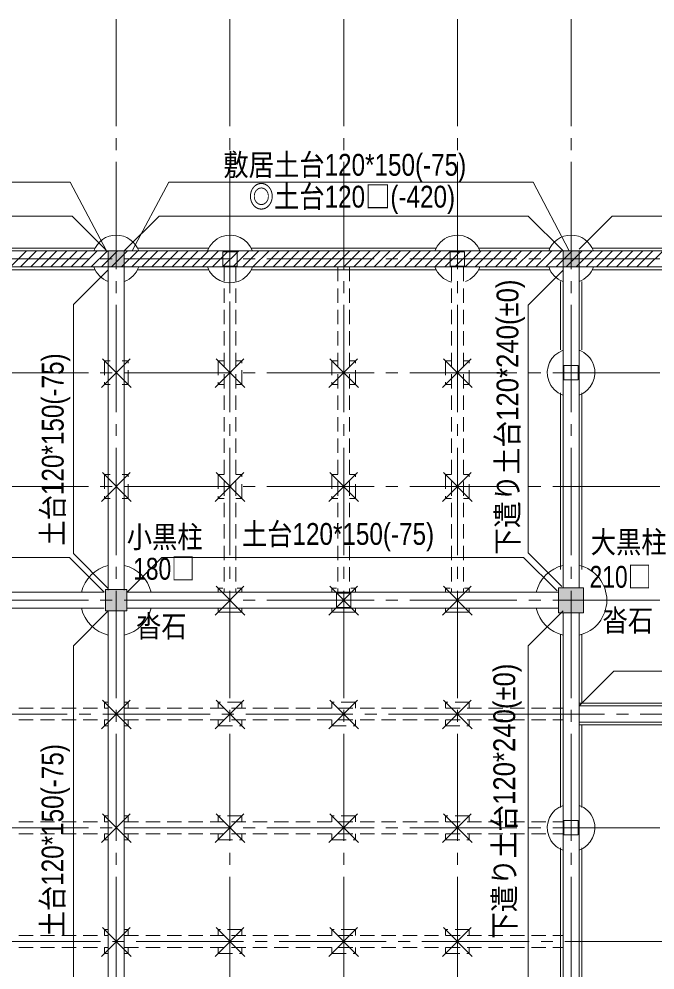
# Model space of a CAD drawing. Units: millimetres at full size, sheet at 1:100; details may follow other scales. Extents: x -20206 to -461, y -13906 to 13689.
# Drawn here: x -14689 to -9347, y 5706 to 13689 of the extents above; entities that cross this region are included whole.
import ezdxf
from ezdxf.enums import TextEntityAlignment as Align

# ---------------------------------------------------------------- set-up
doc = ezdxf.new("R2010")
doc.units = ezdxf.units.MM
doc.header["$LTSCALE"] = 100
doc.linetypes.add('CHAIN2', pattern=[12, 9, -1, 1, -1])
doc.linetypes.add('DASHED1', pattern=[1.8, 1.2, -0.6])
for name, color, linetype, lineweight in [('1-0_通り心', 253, 'CHAIN2', 9), ('1-1_構造・躯体', 7, 'Continuous', 18), ('1-4_見え掛り', 5, 'Continuous', 15), ('1-5_建具枠', 4, 'DASHED1', 9), ('1-B_予備', 4, 'Continuous', 9), ('1-C_ハッチ', 253, 'Continuous', 9), ('1-E_文字', 3, 'Continuous', 9)]:
    doc.layers.add(name, color=color, linetype=linetype, lineweight=lineweight)
doc.styles.add('ＭＳ Ｐゴシック', font='')
doc.styles.get('ＭＳ Ｐゴシック').set_extended_font_data('MS PGothic')

msp = doc.modelspace()

# ---------------------------------------------------------------- linework, layer by layer
at = {"layer": '1-0_通り心'}
for p, q in [((-13871.7, 13688.6), (-13871.7, 1520)), ((-12916.7, 13688.6), (-12916.7, 1520)), ((-11961.7, 13688.6), (-11961.7, 1520)), ((-11006.7, 13688.6), (-11006.7, 1520)), ((-10051.7, 13688.6), (-10051.7, 1520)), ((-12916.7, 12318.7), (-12916.7, 11102)), ((-19806.3, 11674.5), (-4970.9, 11674.5)), ((-19806.3, 10719.5), (-4970.9, 10719.5)), ((-19806.3, 9764.5), (-4970.9, 9764.5)), ((-19806.3, 8809.5), (-4970.9, 8809.5)), ((-10684.2, 7854.5), (-19806.3, 7854.5)), ((-4970.9, 7854.5), (-10684.2, 7854.5)), ((-19806.3, 6899.5), (-4970.9, 6899.5)), ((-6804.3, 5944.5), (-19806.3, 5944.5))]:
    msp.add_line(p, q, dxfattribs=at)
at = {"layer": '1-1_構造・躯体'}
for points in [[(-13939.2, 11607), (-13804.2, 11607), (-13804.2, 11742), (-13939.2, 11742)], [(-10119.2, 11607), (-9984.2, 11607), (-9984.2, 11742), (-10119.2, 11742)], [(-12856.7, 11614.5), (-12976.7, 11614.5), (-12976.7, 11734.5), (-12856.7, 11734.5)], [(-10946.7, 11614.5), (-11066.7, 11614.5), (-11066.7, 11734.5), (-10946.7, 11734.5)], [(-9991.7, 10659.5), (-10111.7, 10659.5), (-10111.7, 10779.5), (-9991.7, 10779.5)], [(-13961.7, 8719.5), (-13781.7, 8719.5), (-13781.7, 8899.5), (-13961.7, 8899.5)], [(-12021.7, 8749.5), (-11901.7, 8749.5), (-11901.7, 8869.5), (-12021.7, 8869.5)], [(-10156.7, 8704.5), (-9946.7, 8704.5), (-9946.7, 8914.5), (-10156.7, 8914.5)], [(-10111.7, 6839.5), (-9991.7, 6839.5), (-9991.7, 6959.5), (-10111.7, 6959.5)]]:
    msp.add_lwpolyline(points, close=True, dxfattribs=at)
at = {"layer": '1-4_見え掛り'}
for p, q in [((-17631.7, 11742), (-6164.2, 11742)), ((-17631.7, 11607), (-6299.2, 11607)), ((-13939.2, 11607), (-13939.2, 8894.4)), ((-13804.2, 11607), (-13804.2, 8894.4)), ((-10119.2, 8913.9), (-10119.2, 11607)), ((-9984.2, 8913.9), (-9984.2, 11607)), ((-17631.7, 8877), (-13972.4, 8877)), ((-13780.1, 8877), (-10157.7, 8877)), ((-17631.7, 8742), (-13972.4, 8742)), ((-13939.2, 8719.8), (-13939.2, 4094.5)), ((-13804.2, 8719.8), (-13804.2, 4094.5)), ((-13780.1, 8742), (-10157.7, 8742)), ((-10119.2, 4094.5), (-10119.2, 8705.9)), ((-9984.2, 4094.5), (-9984.2, 8705.9)), ((-6299.2, 7922), (-9984.2, 7922)), ((-6299.2, 7787), (-9984.2, 7787))]:
    msp.add_line(p, q, dxfattribs=at)
at = {"layer": '1-4_見え掛り', "linetype": 'DASHED1'}
for p, q in [((-12966.7, 11607), (-12966.7, 8877)), ((-12866.7, 11607), (-12866.7, 8877)), ((-12011.7, 11607), (-12011.7, 8877)), ((-11911.7, 11607), (-11911.7, 8877)), ((-11056.7, 11607), (-11056.7, 8877)), ((-10956.7, 11607), (-10956.7, 8877)), ((-16669.2, 7904.5), (-13939.2, 7904.5)), ((-13804.2, 7904.5), (-10119.2, 7904.5)), ((-16669.2, 7804.5), (-13939.2, 7804.5)), ((-13804.2, 7804.5), (-10119.2, 7804.5)), ((-16669.2, 6949.5), (-13939.2, 6949.5)), ((-13804.2, 6949.5), (-10119.2, 6949.5)), ((-16669.2, 6849.5), (-13939.2, 6849.5)), ((-13804.2, 6849.5), (-10119.2, 6849.5)), ((-16669.2, 5994.5), (-13939.2, 5994.5)), ((-13804.2, 5994.5), (-10119.2, 5994.5)), ((-16669.2, 5894.5), (-13939.2, 5894.5)), ((-13804.2, 5894.5), (-10119.2, 5894.5))]:
    msp.add_line(p, q, dxfattribs=at)
at = {"layer": '1-5_建具枠', "linetype": 'Continuous'}
for p, q in [((-16558.1, 11764.5), (-14050.3, 11764.5)), ((-13693.1, 11764.5), (-13095.3, 11764.5)), ((-12738.1, 11764.5), (-11185.3, 11764.5)), ((-10828.1, 11764.5), (-10230.3, 11764.5)), ((-9873.1, 11764.5), (-9275.3, 11764.5)), ((-16669.2, 11584.5), (-14050.3, 11584.5)), ((-13693.1, 11584.5), (-13095.3, 11584.5)), ((-12738.1, 11584.5), (-11185.3, 11584.5)), ((-10828.1, 11584.5), (-10230.3, 11584.5)), ((-9873.1, 11584.5), (-9275.3, 11584.5)), ((-10141.7, 11486.3), (-10141.7, 10912.5)), ((-9961.7, 11486.3), (-9961.7, 10912.5)), ((-10141.7, 10550.4), (-10141.7, 9067.7)), ((-9961.7, 10550.4), (-9961.7, 9067.7)), ((-12976.7, 8909.5), (-13016.7, 8909.5)), ((-13016.7, 8909.5), (-13016.7, 8877)), ((-12816.7, 8909.5), (-12856.7, 8909.5)), ((-12816.7, 8877), (-12816.7, 8909.5)), ((-12021.7, 8909.5), (-12061.7, 8909.5)), ((-12061.7, 8909.5), (-12061.7, 8877)), ((-11861.7, 8909.5), (-11901.7, 8909.5)), ((-11861.7, 8877), (-11861.7, 8909.5)), ((-11066.7, 8909.5), (-11106.7, 8909.5)), ((-11106.7, 8909.5), (-11106.7, 8877)), ((-10906.7, 8909.5), (-10946.7, 8909.5)), ((-10906.7, 8877), (-10906.7, 8909.5)), ((-13016.7, 8742), (-13016.7, 8709.5)), ((-13016.7, 8709.5), (-12816.7, 8709.5)), ((-12816.7, 8709.5), (-12816.7, 8742)), ((-12061.7, 8742), (-12061.7, 8709.5)), ((-12061.7, 8709.5), (-11861.7, 8709.5)), ((-11861.7, 8709.5), (-11861.7, 8742)), ((-11106.7, 8742), (-11106.7, 8709.5)), ((-11106.7, 8709.5), (-10906.7, 8709.5)), ((-10906.7, 8709.5), (-10906.7, 8742)), ((-10141.7, 8522), (-10141.7, 7070.4)), ((-9961.7, 8522), (-9961.7, 7944.5)), ((-13971.7, 7954.5), (-13971.7, 7904.5)), ((-13939.2, 7954.5), (-13971.7, 7954.5)), ((-13771.7, 7954.5), (-13804.2, 7954.5)), ((-13771.7, 7904.5), (-13771.7, 7954.5)), ((-6309.8, 7944.5), (-9984.2, 7944.5)), ((-13971.7, 7804.5), (-13971.7, 7754.5)), ((-13971.7, 7754.5), (-13939.2, 7754.5)), ((-13804.2, 7754.5), (-13771.7, 7754.5)), ((-13771.7, 7754.5), (-13771.7, 7804.5)), ((-6309.8, 7764.5), (-9984.2, 7764.5)), ((-9961.7, 7764.5), (-9961.7, 7070.4)), ((-13971.7, 6999.5), (-13971.7, 6949.5)), ((-13939.2, 6999.5), (-13971.7, 6999.5)), ((-13771.7, 6999.5), (-13804.2, 6999.5)), ((-13771.7, 6949.5), (-13771.7, 6999.5)), ((-13971.7, 6849.5), (-13971.7, 6799.5)), ((-13971.7, 6799.5), (-13939.2, 6799.5)), ((-13804.2, 6799.5), (-13771.7, 6799.5)), ((-13771.7, 6799.5), (-13771.7, 6849.5)), ((-10141.7, 6730.7), (-10141.7, 5158)), ((-9961.7, 6730.7), (-9961.7, 5158)), ((-13971.7, 6044.5), (-13971.7, 5994.5)), ((-13939.2, 6044.5), (-13971.7, 6044.5)), ((-13771.7, 6044.5), (-13804.2, 6044.5)), ((-13771.7, 5994.5), (-13771.7, 6044.5)), ((-13971.7, 5894.5), (-13971.7, 5844.5)), ((-13971.7, 5844.5), (-13939.2, 5844.5)), ((-13804.2, 5844.5), (-13771.7, 5844.5)), ((-13771.7, 5844.5), (-13771.7, 5894.5))]:
    msp.add_line(p, q, dxfattribs=at)
at = {"layer": '1-5_建具枠'}
for p, q in [((-13971.7, 10819.5), (-13971.7, 10619.5)), ((-13921.7, 10819.5), (-13971.7, 10819.5)), ((-13771.7, 10819.5), (-13821.7, 10819.5)), ((-13771.7, 10619.5), (-13771.7, 10819.5)), ((-13016.7, 10819.5), (-13016.7, 10619.5)), ((-12966.7, 10819.5), (-13016.7, 10819.5)), ((-12816.7, 10819.5), (-12866.7, 10819.5)), ((-12816.7, 10619.5), (-12816.7, 10819.5)), ((-12061.7, 10819.5), (-12061.7, 10619.5)), ((-12011.7, 10819.5), (-12061.7, 10819.5)), ((-11861.7, 10819.5), (-11911.7, 10819.5)), ((-11861.7, 10619.5), (-11861.7, 10819.5)), ((-11106.7, 10819.5), (-11106.7, 10619.5)), ((-11056.7, 10819.5), (-11106.7, 10819.5)), ((-10906.7, 10819.5), (-10956.7, 10819.5)), ((-10906.7, 10619.5), (-10906.7, 10819.5)), ((-13971.7, 10619.5), (-13921.7, 10619.5)), ((-13821.7, 10619.5), (-13771.7, 10619.5)), ((-13016.7, 10619.5), (-12966.7, 10619.5)), ((-12866.7, 10619.5), (-12816.7, 10619.5)), ((-12061.7, 10619.5), (-12011.7, 10619.5)), ((-11911.7, 10619.5), (-11861.7, 10619.5)), ((-11106.7, 10619.5), (-11056.7, 10619.5)), ((-10956.7, 10619.5), (-10906.7, 10619.5)), ((-13971.7, 9864.5), (-13971.7, 9664.5)), ((-13921.7, 9864.5), (-13971.7, 9864.5)), ((-13771.7, 9864.5), (-13821.7, 9864.5)), ((-13771.7, 9664.5), (-13771.7, 9864.5)), ((-13016.7, 9864.5), (-13016.7, 9664.5)), ((-12966.7, 9864.5), (-13016.7, 9864.5)), ((-12816.7, 9864.5), (-12866.7, 9864.5)), ((-12816.7, 9664.5), (-12816.7, 9864.5)), ((-12061.7, 9864.5), (-12061.7, 9664.5)), ((-12011.7, 9864.5), (-12061.7, 9864.5)), ((-11861.7, 9864.5), (-11911.7, 9864.5)), ((-11861.7, 9664.5), (-11861.7, 9864.5)), ((-11106.7, 9864.5), (-11106.7, 9664.5)), ((-11056.7, 9864.5), (-11106.7, 9864.5)), ((-10906.7, 9864.5), (-10956.7, 9864.5)), ((-10906.7, 9664.5), (-10906.7, 9864.5)), ((-13971.7, 9664.5), (-13921.7, 9664.5)), ((-13821.7, 9664.5), (-13771.7, 9664.5)), ((-13016.7, 9664.5), (-12966.7, 9664.5)), ((-12866.7, 9664.5), (-12816.7, 9664.5)), ((-12061.7, 9664.5), (-12011.7, 9664.5)), ((-11911.7, 9664.5), (-11861.7, 9664.5)), ((-11106.7, 9664.5), (-11056.7, 9664.5)), ((-10956.7, 9664.5), (-10906.7, 9664.5)), ((-12816.7, 7954.5), (-13016.7, 7954.5)), ((-13016.7, 7954.5), (-13016.7, 7904.5)), ((-12816.7, 7904.5), (-12816.7, 7954.5)), ((-11861.7, 7954.5), (-12061.7, 7954.5)), ((-12061.7, 7954.5), (-12061.7, 7904.5)), ((-11861.7, 7904.5), (-11861.7, 7954.5)), ((-10906.7, 7954.5), (-11106.7, 7954.5)), ((-11106.7, 7954.5), (-11106.7, 7904.5)), ((-10906.7, 7904.5), (-10906.7, 7954.5)), ((-13016.7, 7804.5), (-13016.7, 7754.5)), ((-13016.7, 7754.5), (-12816.7, 7754.5)), ((-12816.7, 7754.5), (-12816.7, 7804.5)), ((-12061.7, 7804.5), (-12061.7, 7754.5)), ((-12061.7, 7754.5), (-11861.7, 7754.5)), ((-11861.7, 7754.5), (-11861.7, 7804.5)), ((-11106.7, 7804.5), (-11106.7, 7754.5)), ((-11106.7, 7754.5), (-10906.7, 7754.5)), ((-10906.7, 7754.5), (-10906.7, 7804.5)), ((-12816.7, 6999.5), (-13016.7, 6999.5)), ((-13016.7, 6999.5), (-13016.7, 6949.5)), ((-12816.7, 6949.5), (-12816.7, 6999.5)), ((-11861.7, 6999.5), (-12061.7, 6999.5)), ((-12061.7, 6999.5), (-12061.7, 6949.5)), ((-11861.7, 6949.5), (-11861.7, 6999.5)), ((-10906.7, 6999.5), (-11106.7, 6999.5)), ((-11106.7, 6999.5), (-11106.7, 6949.5)), ((-10906.7, 6949.5), (-10906.7, 6999.5)), ((-13016.7, 6849.5), (-13016.7, 6799.5)), ((-13016.7, 6799.5), (-12816.7, 6799.5)), ((-12816.7, 6799.5), (-12816.7, 6849.5)), ((-12061.7, 6849.5), (-12061.7, 6799.5)), ((-12061.7, 6799.5), (-11861.7, 6799.5)), ((-11861.7, 6799.5), (-11861.7, 6849.5)), ((-11106.7, 6849.5), (-11106.7, 6799.5)), ((-11106.7, 6799.5), (-10906.7, 6799.5)), ((-10906.7, 6799.5), (-10906.7, 6849.5)), ((-12816.7, 6044.5), (-13016.7, 6044.5)), ((-13016.7, 6044.5), (-13016.7, 5994.5)), ((-12816.7, 5994.5), (-12816.7, 6044.5)), ((-11861.7, 6044.5), (-12061.7, 6044.5)), ((-12061.7, 6044.5), (-12061.7, 5994.5)), ((-11861.7, 5994.5), (-11861.7, 6044.5)), ((-10906.7, 6044.5), (-11106.7, 6044.5)), ((-11106.7, 6044.5), (-11106.7, 5994.5)), ((-10906.7, 5994.5), (-10906.7, 6044.5)), ((-13016.7, 5894.5), (-13016.7, 5844.5)), ((-13016.7, 5844.5), (-12816.7, 5844.5)), ((-12816.7, 5844.5), (-12816.7, 5894.5)), ((-12061.7, 5894.5), (-12061.7, 5844.5)), ((-12061.7, 5844.5), (-11861.7, 5844.5)), ((-11861.7, 5844.5), (-11861.7, 5894.5)), ((-11106.7, 5894.5), (-11106.7, 5844.5)), ((-11106.7, 5844.5), (-10906.7, 5844.5)), ((-10906.7, 5844.5), (-10906.7, 5894.5))]:
    msp.add_line(p, q, dxfattribs=at)
at = {"layer": '1-5_建具枠', "linetype": 'Continuous'}
for centre, radius, start, end in [((-13871.7, 11674.5), 200, 19.72463, 160.27537), ((-12916.7, 11674.5), 200, 109.72463, 160.27537), ((-12916.7, 11674.5), 200, 19.72463, 109.72463), ((-11006.7, 11674.5), 200, 109.72463, 160.27537), ((-11006.7, 11674.5), 200, 19.72463, 109.72463), ((-10051.7, 11674.5), 200, 19.72463, 160.27537), ((-13871.7, 11674.5), 200, 199.72463, 250.27537), ((-13871.7, 11674.5), 200, 289.72463, 340.27537), ((-12916.7, 11674.5), 200, 199.72463, 289.72463), ((-12916.7, 11674.5), 200, 289.72463, 340.27537), ((-11006.7, 11674.5), 200, 199.72463, 255.52249), ((-11006.7, 11674.5), 200, 289.72463, 340.27537), ((-10051.7, 11674.5), 200, 199.72463, 250.27537), ((-10051.7, 11674.5), 200, 289.72463, 340.27537), ((-10051.7, 10719.5), 200, 109.72463, 199.72463), ((-10051.7, 10719.5), 200, 19.72463, 70.27537), ((-10051.7, 10719.5), 200, 289.72463, 19.72463), ((-10051.7, 10719.5), 200, 199.72463, 250.27537), ((-13871.7, 8809.5), 300, 103.00288, 166.99712), ((-13871.7, 8809.5), 300, 13.00288, 76.99712), ((-10051.7, 8809.5), 300, 103.00288, 166.99712), ((-10051.7, 8809.5), 300, 283.00288, 76.99712), ((-13871.7, 8809.5), 300, 193.00288, 256.99712), ((-13871.7, 8809.5), 300, 283.00288, 346.99712), ((-10051.7, 8809.5), 300, 193.00288, 256.99712), ((-10051.7, 6899.5), 200, 109.72463, 199.72463), ((-10051.7, 6899.5), 200, 19.72463, 70.27537), ((-10051.7, 6899.5), 200, 289.72463, 19.72463), ((-10051.7, 6899.5), 200, 199.72463, 250.27537)]:
    msp.add_arc(centre, radius, start, end, dxfattribs=at)
at = {"layer": '1-B_予備'}
for p, q in [((-14258.7, 12320.2), (-17317.6, 12320.2)), ((-13956.9, 11749.5), (-14258.7, 12320.2)), ((-13736.7, 11749.5), (-13430.1, 12320.2)), ((-10371.2, 12320.2), (-13430.1, 12320.2)), ((-10069.4, 11749.5), (-10371.2, 12320.2)), ((-14242, 12034.5), (-17339.2, 12034.5)), ((-13956.9, 11749.5), (-14242, 12034.5)), ((-13804.2, 11742.8), (-13512.5, 12034.5)), ((-13512.5, 12034.5), (-10411, 12034.5)), ((-10119.2, 11742.8), (-10411, 12034.5)), ((-9984.2, 11757), (-9706.7, 12034.5)), ((-9706.7, 12034.5), (-6576.8, 12034.5)), ((-13942.9, 11581.5), (-14231.7, 11292.7)), ((-10117.7, 11581.3), (-10411.7, 11287.3)), ((-14231.7, 11292.7), (-14231.7, 9201)), ((-10411.7, 11287.3), (-10411.7, 9206.4)), ((-13939.2, 8908.5), (-14231.7, 9201)), ((-10130.8, 8925.5), (-10411.7, 9206.4)), ((-17324.2, 9169.5), (-14264.9, 9169.5)), ((-13972.4, 8877), (-14264.9, 9169.5)), ((-13780.9, 8876.2), (-13487.6, 9169.5)), ((-10450.1, 9169.5), (-13487.6, 9169.5)), ((-10168.4, 8887.9), (-10450.1, 9169.5)), ((-13939.2, 8719.5), (-14231.7, 8427)), ((-10119.2, 8719.5), (-10411.7, 8427)), ((-14231.7, 5365.3), (-14231.7, 8427)), ((-10411.7, 5365.3), (-10411.7, 8427)), ((-9984.2, 7922), (-9691.7, 8214.5)), ((-9691.7, 8214.5), (-6591.7, 8214.5))]:
    msp.add_line(p, q, dxfattribs=at)
at = {"layer": '1-B_予備', "color": 3, "lineweight": 25}
for p, q in [((-13996.7, 10594.5), (-13754.9, 10836.4)), ((-13746.7, 10594.5), (-13988.6, 10836.4)), ((-13041.7, 10594.5), (-12799.9, 10836.4)), ((-12791.7, 10594.5), (-13033.6, 10836.4)), ((-12086.7, 10594.5), (-11844.9, 10836.4)), ((-11836.7, 10594.5), (-12078.6, 10836.4)), ((-11131.7, 10594.5), (-10889.9, 10836.4)), ((-10881.7, 10594.5), (-11123.6, 10836.4)), ((-13996.7, 9639.5), (-13754.9, 9881.4)), ((-13746.7, 9639.5), (-13988.6, 9881.4)), ((-13041.7, 9639.5), (-12799.9, 9881.4)), ((-12791.7, 9639.5), (-13033.6, 9881.4)), ((-12086.7, 9639.5), (-11844.9, 9881.4)), ((-11836.7, 9639.5), (-12078.6, 9881.4)), ((-11131.7, 9639.5), (-10889.9, 9881.4)), ((-10881.7, 9639.5), (-11123.6, 9881.4)), ((-13041.7, 8684.5), (-12799.9, 8926.4)), ((-12791.7, 8684.5), (-13033.6, 8926.4)), ((-12086.7, 8684.5), (-11844.9, 8926.4)), ((-11836.7, 8684.5), (-12078.6, 8926.4)), ((-11131.7, 8684.5), (-10889.9, 8926.4)), ((-10881.7, 8684.5), (-11123.6, 8926.4)), ((-13996.7, 7729.5), (-13754.9, 7971.4)), ((-13746.7, 7729.5), (-13988.6, 7971.4)), ((-13041.7, 7729.5), (-12799.9, 7971.4)), ((-12791.7, 7729.5), (-13033.6, 7971.4)), ((-12086.7, 7729.5), (-11844.9, 7971.4)), ((-11836.7, 7729.5), (-12078.6, 7971.4)), ((-11131.7, 7729.5), (-10889.9, 7971.4)), ((-10881.7, 7729.5), (-11123.6, 7971.4)), ((-13996.7, 6774.5), (-13754.9, 7016.4)), ((-13746.7, 6774.5), (-13988.6, 7016.4)), ((-13041.7, 6774.5), (-12799.9, 7016.4)), ((-12791.7, 6774.5), (-13033.6, 7016.4)), ((-12086.7, 6774.5), (-11844.9, 7016.4)), ((-11836.7, 6774.5), (-12078.6, 7016.4)), ((-11131.7, 6774.5), (-10889.9, 7016.4)), ((-10881.7, 6774.5), (-11123.6, 7016.4)), ((-13996.7, 5819.5), (-13754.9, 6061.4)), ((-13746.7, 5819.5), (-13988.6, 6061.4)), ((-13041.7, 5819.5), (-12799.9, 6061.4)), ((-12791.7, 5819.5), (-13033.6, 6061.4)), ((-12086.7, 5819.5), (-11844.9, 6061.4)), ((-11836.7, 5819.5), (-12078.6, 6061.4)), ((-11131.7, 5819.5), (-10889.9, 6061.4)), ((-10881.7, 5819.5), (-11123.6, 6061.4))]:
    msp.add_line(p, q, dxfattribs=at)
at = {"layer": '1-B_予備', "color": 8}
for points in [[(-13939.2, 11742), (-13939.2, 11607), (-13804.2, 11742), (-13804.2, 11607)], [(-10119.2, 11742), (-10119.2, 11607), (-9984.2, 11742), (-9984.2, 11607)], [(-13961.7, 8899.5), (-13961.7, 8719.5), (-13781.7, 8899.5), (-13781.7, 8719.5)], [(-10156.7, 8914.5), (-10156.7, 8704.5), (-9946.7, 8914.5), (-9946.7, 8704.5)]]:
    msp.add_solid(points, dxfattribs=at)
at = {"layer": '1-C_ハッチ'}
for p, q in [((-14760.3, 11607), (-14625.3, 11742)), ((-14675.4, 11607), (-14540.4, 11742)), ((-14590.6, 11607), (-14455.6, 11742)), ((-14505.7, 11607), (-14370.7, 11742)), ((-14420.9, 11607), (-14285.9, 11742)), ((-14336, 11607), (-14201, 11742)), ((-14251.2, 11607), (-14116.2, 11742)), ((-14166.3, 11607), (-14031.3, 11742)), ((-14081.5, 11607), (-13946.5, 11742)), ((-13996.6, 11607), (-13861.6, 11742)), ((-13911.8, 11607), (-13776.8, 11742)), ((-13826.9, 11607), (-13691.9, 11742)), ((-13742.1, 11607), (-13607.1, 11742)), ((-13657.2, 11607), (-13522.2, 11742)), ((-13572.4, 11607), (-13437.4, 11742)), ((-13487.5, 11607), (-13352.5, 11742)), ((-13402.6, 11607), (-13267.6, 11742)), ((-13317.8, 11607), (-13182.8, 11742)), ((-13232.9, 11607), (-13097.9, 11742)), ((-13148.1, 11607), (-13013.1, 11742)), ((-13063.2, 11607), (-12928.2, 11742)), ((-12978.4, 11607), (-12843.4, 11742)), ((-12893.5, 11607), (-12758.5, 11742)), ((-12808.7, 11607), (-12673.7, 11742)), ((-12723.8, 11607), (-12588.8, 11742)), ((-12639, 11607), (-12504, 11742)), ((-12554.1, 11607), (-12419.1, 11742)), ((-12469.3, 11607), (-12334.3, 11742)), ((-12384.4, 11607), (-12249.4, 11742)), ((-12299.6, 11607), (-12164.6, 11742)), ((-12214.7, 11607), (-12079.7, 11742)), ((-12129.9, 11607), (-11994.9, 11742)), ((-12045, 11607), (-11910, 11742)), ((-11960.1, 11607), (-11825.1, 11742)), ((-11875.3, 11607), (-11740.3, 11742)), ((-11790.4, 11607), (-11655.4, 11742)), ((-11705.6, 11607), (-11570.6, 11742)), ((-11620.7, 11607), (-11485.7, 11742)), ((-11535.9, 11607), (-11400.9, 11742)), ((-11451, 11607), (-11316, 11742)), ((-11366.2, 11607), (-11231.2, 11742)), ((-11281.3, 11607), (-11146.3, 11742)), ((-11196.5, 11607), (-11061.5, 11742)), ((-11111.6, 11607), (-10976.6, 11742)), ((-11026.8, 11607), (-10891.8, 11742)), ((-10941.9, 11607), (-10806.9, 11742)), ((-10857.1, 11607), (-10722.1, 11742)), ((-10772.2, 11607), (-10637.2, 11742)), ((-10687.4, 11607), (-10552.4, 11742)), ((-10602.5, 11607), (-10467.5, 11742)), ((-10517.6, 11607), (-10382.6, 11742)), ((-10432.8, 11607), (-10297.8, 11742)), ((-10347.9, 11607), (-10212.9, 11742)), ((-10263.1, 11607), (-10128.1, 11742)), ((-10178.2, 11607), (-10043.2, 11742)), ((-10093.4, 11607), (-9958.4, 11742)), ((-10008.5, 11607), (-9873.5, 11742)), ((-9923.7, 11607), (-9788.7, 11742)), ((-9838.8, 11607), (-9703.8, 11742)), ((-9754, 11607), (-9619, 11742)), ((-9669.1, 11607), (-9534.1, 11742)), ((-9584.3, 11607), (-9449.3, 11742)), ((-9499.4, 11607), (-9364.4, 11742)), ((-9414.6, 11607), (-9279.6, 11742))]:
    msp.add_line(p, q, dxfattribs=at)

# ---------------------------------------------------------------- texts
at = {"layer": '1-E_文字', "style": 'ＭＳ Ｐゴシック'}
for s, width, p in [('敷居土台120*150(-75)', 0.85, (-12972.2, 12318)), ('◎土台120□(-420)', 0.85, (-12759.6, 12050.7)), ('小黒柱', 0.85, (-13783.9, 9194.4)), ('土台120*150(-75)', 0.85, (-12816.7, 9219.5)), ('大黒柱', 0.85, (-9886.7, 9150.9)), ('180□', 0.8, (-13730.1, 8927)), ('210□', 0.8, (-9896.7, 8859.5)), ('沓石', 0.85, (-13705.2, 8444.5)), ('沓石', 0.85, (-9787.6, 8493.6))]:
    msp.add_text(s, height=183.3, dxfattribs=dict(at, width=width)).set_placement(p, align=Align.BOTTOM_LEFT)
for s, width, p in [('下遣り土台120*240(±0)', 0.9, (-10439.3, 9190.4)), ('土台120*150(-75)', 0.85, (-14258.8, 9267.3)), ('下遣り土台120*240(±0)', 0.9, (-10466.3, 5966.2)), ('土台120*150(-75)', 0.85, (-14260.3, 5987.2))]:
    msp.add_text(s, height=183.3, rotation=90, dxfattribs=dict(at, width=width)).set_placement(p, align=Align.BOTTOM_LEFT)

doc.saveas('drawing.dxf')
